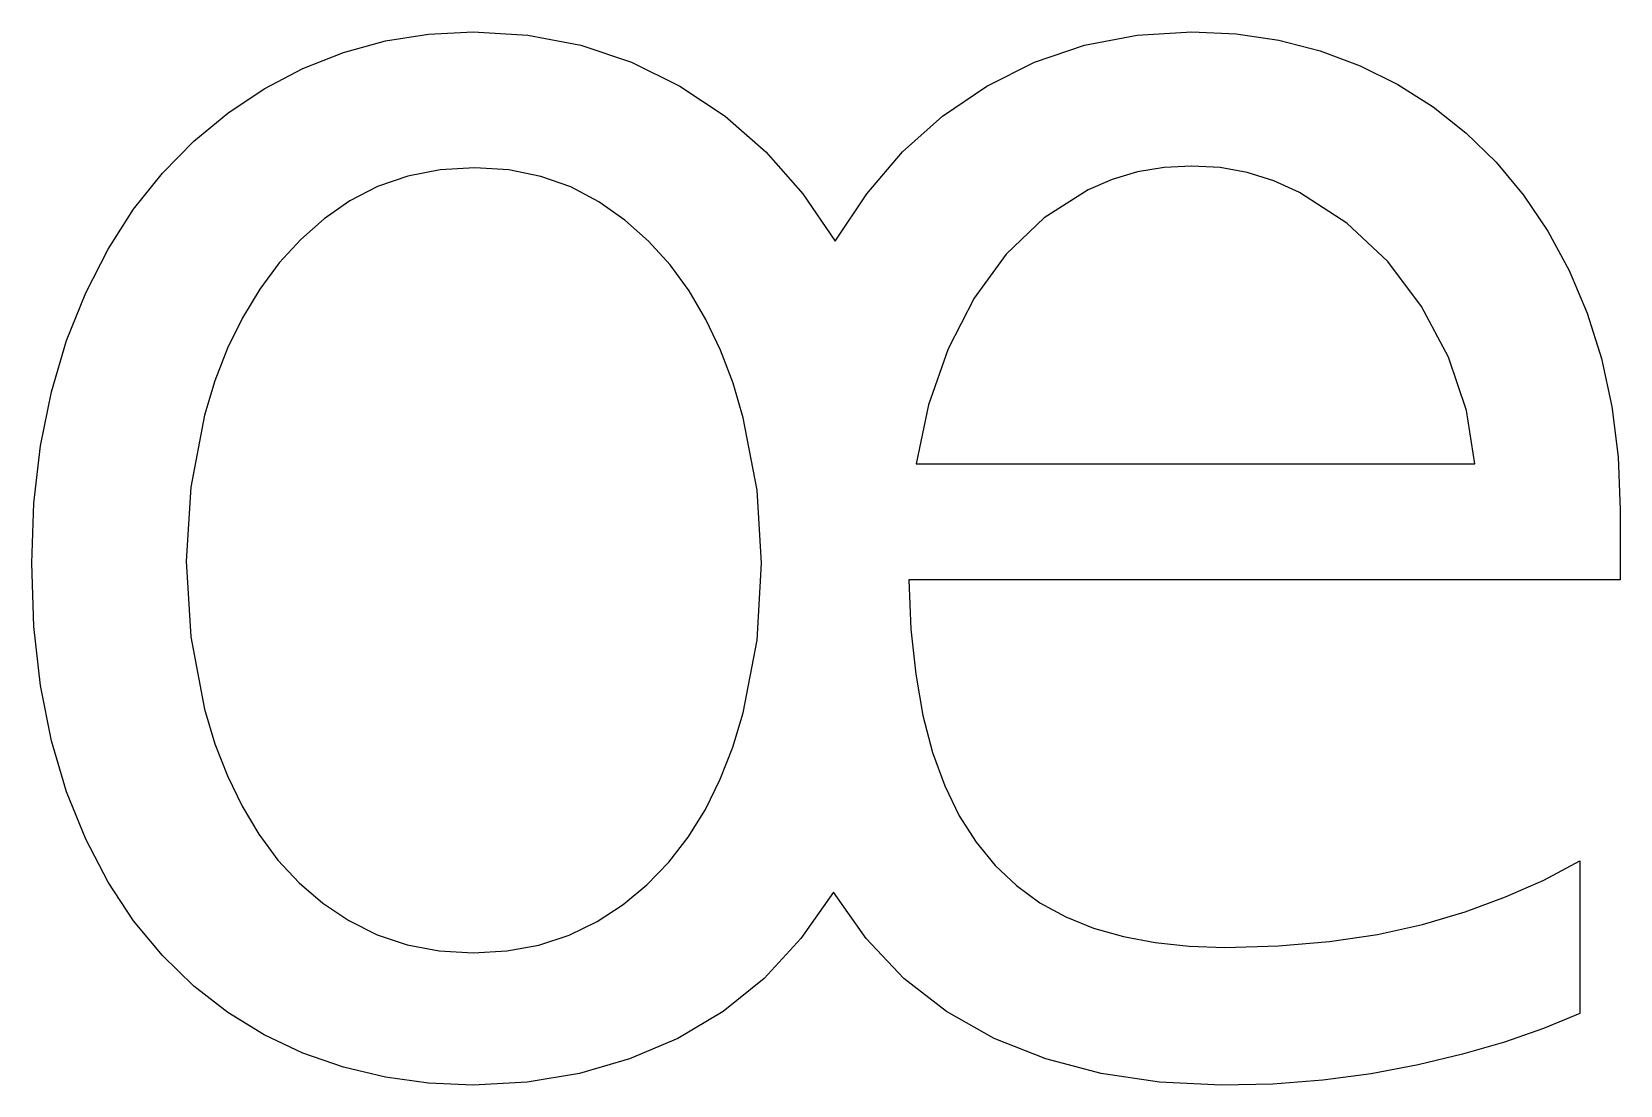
# Model space of a CAD drawing. Extents: x 0.7 to 12.7, y -0.1 to 7.9.
import ezdxf

# ---------------------------------------------------------------- set-up
doc = ezdxf.new("R2010")
doc.units = 0
doc.layers.get('0').update_dxf_attribs({"linetype": 'CONTINUOUS'})

msp = doc.modelspace()

# ---------------------------------------------------------------- linework, layer by layer
at = {"color": 0}
for p, q in [((3.366, 7.792), (3.692, 7.844)), ((3.692, 7.844), (4.028, 7.861)), ((4.028, 7.861), (4.443, 7.836)), ((4.443, 7.836), (4.842, 7.759)), ((8.648, 7.759), (9.044, 7.836)), ((9.044, 7.836), (9.458, 7.861)), ((9.458, 7.861), (9.793, 7.845)), ((9.793, 7.845), (10.116, 7.797)), ((2.743, 7.583), (3.05, 7.705)), ((3.05, 7.705), (3.366, 7.792)), ((4.842, 7.759), (5.224, 7.631)), ((8.27, 7.631), (8.648, 7.759)), ((10.116, 7.797), (10.428, 7.717)), ((10.428, 7.717), (10.729, 7.604)), ((2.45, 7.43), (2.743, 7.583)), ((5.224, 7.631), (5.59, 7.451)), ((7.91, 7.451), (8.27, 7.631)), ((10.729, 7.604), (11.015, 7.462)), ((5.59, 7.451), (5.932, 7.224)), ((7.575, 7.224), (7.91, 7.451)), ((11.015, 7.462), (11.281, 7.293)), ((2.175, 7.247), (2.45, 7.43)), ((1.919, 7.034), (2.175, 7.247)), ((5.932, 7.224), (6.241, 6.953)), ((7.273, 6.953), (7.575, 7.224)), ((11.281, 7.293), (11.529, 7.098)), ((11.529, 7.098), (11.757, 6.875)), ((1.681, 6.792), (1.919, 7.034)), ((6.241, 6.953), (6.519, 6.638)), ((7.002, 6.638), (7.273, 6.953)), ((9.458, 6.847), (9.248, 6.836)), ((9.671, 6.835), (9.458, 6.847)), ((11.757, 6.875), (11.964, 6.627)), ((1.464, 6.52), (1.681, 6.792)), ((3.535, 6.771), (3.307, 6.693)), ((3.779, 6.818), (3.535, 6.771)), ((4.042, 6.833), (3.779, 6.818)), ((4.298, 6.817), (4.042, 6.833)), ((4.54, 6.769), (4.298, 6.817)), ((4.767, 6.689), (4.54, 6.769)), ((8.855, 6.746), (8.674, 6.667)), ((9.047, 6.802), (8.855, 6.746)), ((9.248, 6.836), (9.047, 6.802)), ((9.877, 6.797), (9.671, 6.835)), ((10.077, 6.734), (9.877, 6.797)), ((10.271, 6.646), (10.077, 6.734)), ((3.307, 6.693), (3.097, 6.583)), ((4.979, 6.576), (4.767, 6.689)), ((6.519, 6.638), (6.764, 6.278)), ((6.764, 6.278), (7.002, 6.638)), ((8.674, 6.667), (8.342, 6.455)), ((10.628, 6.415), (10.271, 6.646)), ((11.964, 6.627), (12.148, 6.354)), ((1.271, 6.219), (1.464, 6.52)), ((3.097, 6.583), (2.904, 6.448)), ((5.175, 6.438), (4.979, 6.576)), ((2.904, 6.448), (2.726, 6.292)), ((5.354, 6.28), (5.175, 6.438)), ((8.342, 6.455), (8.056, 6.181)), ((10.938, 6.125), (10.628, 6.415)), ((2.726, 6.292), (2.563, 6.115)), ((5.516, 6.101), (5.354, 6.28)), ((12.148, 6.354), (12.308, 6.057)), ((1.102, 5.888), (1.271, 6.219)), ((8.056, 6.181), (7.814, 5.849)), ((11.194, 5.785), (10.938, 6.125)), ((2.563, 6.115), (2.417, 5.917)), ((5.66, 5.903), (5.516, 6.101)), ((12.308, 6.057), (12.444, 5.736)), ((0.958, 5.528), (1.102, 5.888)), ((2.417, 5.917), (2.286, 5.701)), ((5.787, 5.687), (5.66, 5.903)), ((7.814, 5.849), (7.618, 5.465)), ((11.396, 5.403), (11.194, 5.785)), ((2.286, 5.701), (2.174, 5.471)), ((5.898, 5.455), (5.787, 5.687)), ((12.444, 5.736), (12.554, 5.393)), ((0.843, 5.142), (0.958, 5.528)), ((2.174, 5.471), (2.078, 5.225)), ((5.992, 5.207), (5.898, 5.455)), ((7.618, 5.465), (7.47, 5.043)), ((11.533, 5), (11.396, 5.403)), ((12.554, 5.393), (12.632, 5.031)), ((2.078, 5.225), (2, 4.965)), ((6.069, 4.944), (5.992, 5.207)), ((0.76, 4.733), (0.843, 5.142)), ((7.47, 5.043), (7.375, 4.597)), ((2, 4.965), (1.896, 4.422)), ((6.174, 4.399), (6.069, 4.944)), ((11.597, 4.597), (11.533, 5)), ((12.632, 5.031), (12.679, 4.65)), ((0.711, 4.301), (0.76, 4.733)), ((7.375, 4.597), (11.597, 4.597)), ((12.679, 4.65), (12.694, 4.25)), ((1.896, 4.422), (1.861, 3.861)), ((6.208, 3.847), (6.174, 4.399)), ((0.694, 3.847), (0.711, 4.301)), ((12.694, 4.25), (12.694, 3.722)), ((0.711, 3.369), (0.694, 3.847)), ((1.861, 3.861), (1.896, 3.29)), ((6.174, 3.266), (6.208, 3.847)), ((12.694, 3.722), (7.319, 3.722)), ((7.319, 3.722), (7.336, 3.349)), ((0.76, 2.922), (0.711, 3.369)), ((1.896, 3.29), (2, 2.743)), ((6.069, 2.715), (6.174, 3.266)), ((7.336, 3.349), (7.372, 3.007)), ((7.372, 3.007), (7.426, 2.696)), ((0.843, 2.505), (0.76, 2.922)), ((2, 2.743), (2.078, 2.483)), ((5.991, 2.456), (6.069, 2.715)), ((7.426, 2.696), (7.5, 2.417)), ((0.958, 2.118), (0.843, 2.505)), ((2.078, 2.483), (2.172, 2.24)), ((5.896, 2.214), (5.991, 2.456)), ((7.5, 2.417), (7.592, 2.165)), ((2.172, 2.24), (2.283, 2.011)), ((5.783, 1.987), (5.896, 2.214)), ((7.592, 2.165), (7.701, 1.939)), ((1.102, 1.762), (0.958, 2.118)), ((2.283, 2.011), (2.41, 1.799)), ((5.653, 1.778), (5.783, 1.987)), ((7.701, 1.939), (7.828, 1.738)), ((1.271, 1.438), (1.102, 1.762)), ((2.41, 1.799), (2.554, 1.604)), ((5.506, 1.587), (5.653, 1.778)), ((7.828, 1.738), (7.972, 1.562)), ((2.554, 1.604), (2.715, 1.431)), ((5.342, 1.417), (5.506, 1.587)), ((7.972, 1.562), (8.133, 1.411)), ((12.117, 1.453), (12.389, 1.597)), ((12.389, 1.597), (12.389, 0.444)), ((11.828, 1.325), (12.117, 1.453)), ((1.464, 1.144), (1.271, 1.438)), ((2.715, 1.431), (2.894, 1.278)), ((5.162, 1.267), (5.342, 1.417)), ((6.75, 1.361), (6.505, 1.011)), ((6.998, 1.011), (6.75, 1.361)), ((8.133, 1.411), (8.311, 1.281)), ((11.523, 1.213), (11.828, 1.325)), ((2.894, 1.278), (3.09, 1.146)), ((4.965, 1.139), (5.162, 1.267)), ((8.311, 1.281), (8.505, 1.174)), ((11.201, 1.118), (11.523, 1.213)), ((1.681, 0.882), (1.464, 1.144)), ((3.09, 1.146), (3.303, 1.04)), ((4.753, 1.036), (4.965, 1.139)), ((8.505, 1.174), (8.715, 1.09)), ((8.715, 1.09), (8.941, 1.026)), ((10.861, 1.042), (11.201, 1.118)), ((3.303, 1.04), (3.53, 0.964)), ((3.53, 0.964), (3.771, 0.918)), ((4.284, 0.918), (4.526, 0.962)), ((4.526, 0.962), (4.753, 1.036)), ((6.505, 1.011), (6.227, 0.71)), ((7.283, 0.71), (6.998, 1.011)), ((8.941, 1.026), (9.182, 0.981)), ((9.182, 0.981), (9.438, 0.954)), ((10.114, 0.955), (10.498, 0.988)), ((10.498, 0.988), (10.861, 1.042)), ((1.919, 0.651), (1.681, 0.882)), ((3.771, 0.918), (4.028, 0.903)), ((4.028, 0.903), (4.284, 0.918)), ((9.438, 0.954), (9.708, 0.944)), ((9.708, 0.944), (10.114, 0.955)), ((2.175, 0.451), (1.919, 0.651)), ((6.227, 0.71), (5.918, 0.459)), ((7.605, 0.459), (7.283, 0.71)), ((2.45, 0.283), (2.175, 0.451)), ((5.918, 0.459), (5.576, 0.257)), ((7.965, 0.257), (7.605, 0.459)), ((12.389, 0.444), (12.114, 0.332)), ((2.743, 0.146), (2.45, 0.283)), ((5.576, 0.257), (5.211, 0.102)), ((8.356, 0.102), (7.965, 0.257)), ((12.114, 0.332), (11.819, 0.229)), ((3.05, 0.039), (2.743, 0.146)), ((11.503, 0.137), (11.167, 0.056)), ((11.819, 0.229), (11.503, 0.137)), ((3.366, -0.036), (3.05, 0.039)), ((5.211, 0.102), (4.832, -0.009)), ((8.773, -0.009), (8.356, 0.102)), ((11.167, 0.056), (10.813, -0.011)), ((3.692, -0.082), (3.366, -0.036)), ((4.028, -0.097), (3.692, -0.082)), ((4.437, -0.075), (4.028, -0.097)), ((4.832, -0.009), (4.437, -0.075)), ((9.214, -0.075), (8.773, -0.009)), ((9.681, -0.097), (9.214, -0.075)), ((10.07, -0.088), (9.681, -0.097)), ((10.448, -0.059), (10.07, -0.088)), ((10.813, -0.011), (10.448, -0.059))]:
    msp.add_line(p, q, dxfattribs=at)

doc.saveas('drawing.dxf')
